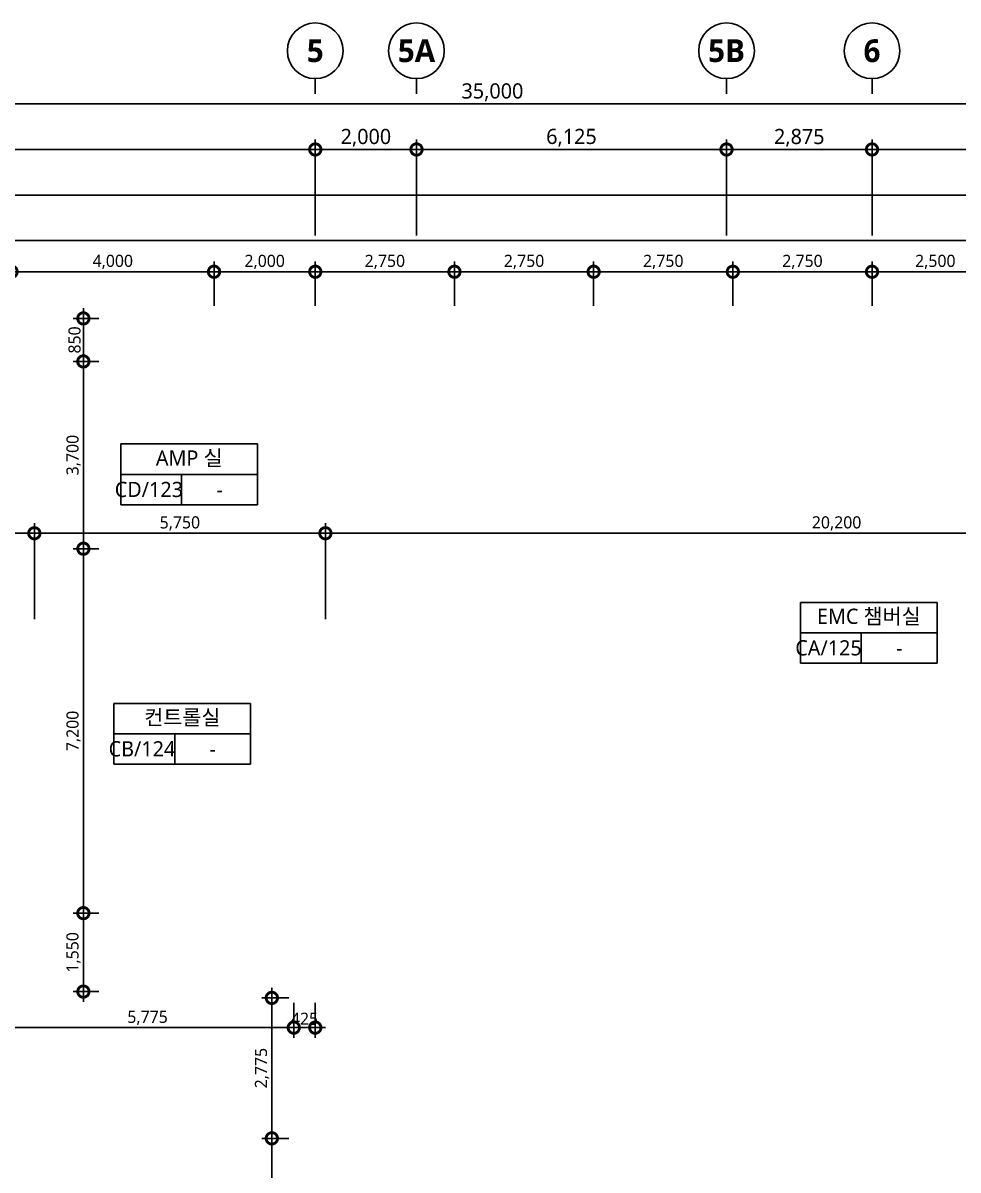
# Model space of a CAD drawing. Header units: millimetres. Extents: x 6046 to 249480, y 2179 to 57100.
# Drawn here: x 118835 to 137309, y 34436 to 57100 of the extents above; entities that cross this region are included whole.
import ezdxf
from ezdxf.enums import TextEntityAlignment as Align

# ---------------------------------------------------------------- set-up
doc = ezdxf.new("R2010")
doc.units = ezdxf.units.MM
doc.header["$LTSCALE"] = 100
doc.layers.get('DEFPOINTS').update_dxf_attribs({"color": 137})
for name, color, linetype in [('DIM', 7, 'Continuous'), ('DIM1', 7, 'Continuous'), ('SYM-BUB', 3, 'Continuous'), ('TEXT-NOTE', 6, 'Continuous')]:
    doc.layers.add(name, color=color, linetype=linetype)
doc.layers.add('TEMP', color=171, linetype='Continuous', plot=False)
doc.styles.add('스타일1', font='malgun.ttf')
doc.styles.add('스타일2', font='malgunbd.ttf')
doc.dimstyles.new('GAUN-100', dxfattribs={"dimscale": 100, "dimtxt": 3, "dimasz": 1, "dimexe": 1, "dimexo": 1, "dimgap": 0.5, "dimtad": 1, "dimdec": 0, "dimzin": 1, "dimdsep": 46, "dimlunit": 6, "dimtxsty": '스타일1', "dimblk": 'GAUN-DOT', "dimcen": -2, "dimdle": 2, "dimclrd": 256, "dimclre": 256, "dimclrt": 3, "dimadec": 0, "dimazin": 0, "dimtfac": 1, "dimtdec": 0, "dimtix": 1, "dimtmove": 2, "dimatfit": 3, "dimldrblk": 'DOTSMALL', "dimfxl": 1, "dimtolj": 1, "dimtzin": 1, "dimarcsym": 0})
doc.dimstyles.new('GAUN-100-I', dxfattribs={"dimscale": 100, "dimtxt": 2.4, "dimasz": 1, "dimexe": 1, "dimexo": 1, "dimgap": 0.5, "dimtad": 1, "dimdec": 0, "dimzin": 1, "dimdsep": 46, "dimlunit": 6, "dimtxsty": '스타일1', "dimblk": 'GAUN-DOT', "dimcen": -2, "dimdle": 2, "dimclrd": 256, "dimclre": 256, "dimclrt": 4, "dimadec": 0, "dimazin": 0, "dimtfac": 1, "dimtdec": 0, "dimtix": 1, "dimtmove": 2, "dimatfit": 3, "dimldrblk": 'DOTSMALL', "dimfxl": 1, "dimtolj": 1, "dimtzin": 1, "dimarcsym": 0})

# ---------------------------------------------------------------- blocks, each defined once
blk = doc.blocks.new('GAUN-DOT')
at = {"linetype": 'ByBlock'}
for p, q in [((2, 0), (-2, 0)), ((0, -2), (0, 2))]:
    blk.add_line(p, q, dxfattribs=at)
at = {"const_width": 2.25}
blk.add_lwpolyline([(0, 0.28125, 1), (0, -0.28125, 1)], format="xyb", close=True, dxfattribs=at)
blk = doc.blocks.new('*D20')
at = {"layer": 'DEFPOINTS', "color": 0, "transparency": 16777216}
for p in [(124610, 54600), (110610, 52800), (124610, 52800)]:
    blk.add_point(p, dxfattribs=at)
at = {"layer": 'DIM', "lineweight": -2, "transparency": 16777216}
for p, q in [((110610, 52900), (110610, 54700)), ((124610, 52900), (124610, 54700)), ((110710, 54600), (124510, 54600))]:
    blk.add_line(p, q, dxfattribs=at)
at = {"layer": 'DIM', "lineweight": -2, "transparency": 16777216, "xscale": 100, "yscale": 100, "zscale": 100, "rotation": 180}
blk.add_blockref('GAUN-DOT', (110610, 54600), dxfattribs=at)
at = {"layer": 'DIM', "lineweight": -2, "transparency": 16777216, "xscale": 100, "yscale": 100, "zscale": 100}
blk.add_blockref('GAUN-DOT', (124610, 54600), dxfattribs=at)
at = {"layer": 'DIM', "color": 3, "transparency": 16777216, "insert": (117610, 54831), "char_height": 300, "attachment_point": 5, "style": '스타일1'}
blk.add_mtext('\\A1;14,000', dxfattribs=at)
blk = doc.blocks.new('_DotSmall')
at = {"color": 0, "linetype": 'ByBlock', "const_width": 0.5}
blk.add_lwpolyline([(-0.0625, 0, 1), (0.0625, 0, 1)], format="xyb", close=True, dxfattribs=at)
blk = doc.blocks.new('NEW_BUB')
at = {"layer": 'SYM-BUB', "color": 6}
blk.add_line((0, 3), (0, 0), dxfattribs=at)
blk.add_circle((0, 8.5), 5.5, dxfattribs=at)
at = {"layer": 'SYM-BUB', "color": 3, "style": '스타일2'}
blk.add_attdef('X', text='', height=4.5, dxfattribs=at).set_placement((0, 8.5), align=Align.MIDDLE)
blk = doc.blocks.new('*D21')
at = {"layer": 'DEFPOINTS', "color": 0, "transparency": 16777216}
for p in [(110610, 55500), (110610, 52800), (145610, 52800)]:
    blk.add_point(p, dxfattribs=at)
at = {"layer": 'DIM', "lineweight": -2, "transparency": 16777216}
for p, q in [((110610, 52900), (110610, 55600)), ((145610, 52900), (145610, 55600)), ((145510, 55500), (110710, 55500))]:
    blk.add_line(p, q, dxfattribs=at)
at = {"layer": 'DIM', "lineweight": -2, "transparency": 16777216, "xscale": 100, "yscale": 100, "zscale": 100, "rotation": 180}
blk.add_blockref('GAUN-DOT', (110610, 55500), dxfattribs=at)
at = {"layer": 'DIM', "lineweight": -2, "transparency": 16777216, "xscale": 100, "yscale": 100, "zscale": 100}
blk.add_blockref('GAUN-DOT', (145610, 55500), dxfattribs=at)
at = {"layer": 'DIM', "color": 3, "transparency": 16777216, "insert": (128110, 55730), "char_height": 300, "attachment_point": 5, "style": '스타일1'}
blk.add_mtext('\\A1;35,000', dxfattribs=at)
blk = doc.blocks.new('*D32')
at = {"layer": 'DEFPOINTS', "color": 0, "transparency": 16777216}
for p in [(135610, 54600), (135610, 52800), (145610, 52800)]:
    blk.add_point(p, dxfattribs=at)
at = {"layer": 'DIM', "lineweight": -2, "transparency": 16777216}
for p, q in [((135610, 52900), (135610, 54700)), ((145610, 52900), (145610, 54700)), ((145510, 54600), (135710, 54600))]:
    blk.add_line(p, q, dxfattribs=at)
at = {"layer": 'DIM', "lineweight": -2, "transparency": 16777216, "xscale": 100, "yscale": 100, "zscale": 100, "rotation": 180}
blk.add_blockref('GAUN-DOT', (135610, 54600), dxfattribs=at)
at = {"layer": 'DIM', "lineweight": -2, "transparency": 16777216, "xscale": 100, "yscale": 100, "zscale": 100}
blk.add_blockref('GAUN-DOT', (145610, 54600), dxfattribs=at)
at = {"layer": 'DIM', "color": 3, "transparency": 16777216, "insert": (140610, 54831), "char_height": 300, "attachment_point": 5, "style": '스타일1'}
blk.add_mtext('\\A1;10,000', dxfattribs=at)
blk = doc.blocks.new('room')
at = {"layer": 'TEXT-NOTE'}
for p, q in [((0, 0), (0, 12)), ((0, 12), (27, 12)), ((27, 12), (27, 0)), ((0, 6), (27, 6)), ((12, 0), (12, 6)), ((27, 0), (0, 0))]:
    blk.add_line(p, q, dxfattribs=at)
at = {"layer": 'TEXT-NOTE', "color": 3, "style": '스타일1'}
for tag, p in [('실명', (13.5, 9.28)), ('101', (5.53, 3.02)), ('2400', (19.5, 3))]:
    blk.add_attdef(tag, text='', height=3, dxfattribs=at).set_placement(p, align=Align.MIDDLE)
blk = doc.blocks.new('*D47')
at = {"layer": 'DEFPOINTS', "color": 0, "transparency": 16777216}
for p in [(124810, 47017), (124810, 45217), (145010, 45217)]:
    blk.add_point(p, dxfattribs=at)
at = {"layer": 'DIM1', "lineweight": -2, "transparency": 16777216}
for p, q in [((124810, 45317), (124810, 47117)), ((144910, 47017), (124910, 47017)), ((145010, 45317), (145010, 47117))]:
    blk.add_line(p, q, dxfattribs=at)
at = {"layer": 'DIM1', "lineweight": -2, "transparency": 16777216, "xscale": 100, "yscale": 100, "zscale": 100, "rotation": 180}
blk.add_blockref('GAUN-DOT', (124810, 47017), dxfattribs=at)
at = {"layer": 'DIM1', "lineweight": -2, "transparency": 16777216, "xscale": 100, "yscale": 100, "zscale": 100}
blk.add_blockref('GAUN-DOT', (145010, 47017), dxfattribs=at)
at = {"layer": 'DIM1', "color": 4, "transparency": 16777216, "insert": (134910, 47211), "char_height": 240, "attachment_point": 5, "style": '스타일1'}
blk.add_mtext('\\A1;20,200', dxfattribs=at)
blk = doc.blocks.new('*D48')
at = {"layer": 'DEFPOINTS', "color": 0, "transparency": 16777216}
for p in [(115560, 47017), (115560, 45217), (119060, 45217)]:
    blk.add_point(p, dxfattribs=at)
at = {"layer": 'DIM1', "lineweight": -2, "transparency": 16777216}
for p, q in [((115560, 45317), (115560, 47117)), ((118960, 47017), (115660, 47017)), ((119060, 45317), (119060, 47117))]:
    blk.add_line(p, q, dxfattribs=at)
at = {"layer": 'DIM1', "lineweight": -2, "transparency": 16777216, "xscale": 100, "yscale": 100, "zscale": 100, "rotation": 180}
blk.add_blockref('GAUN-DOT', (115560, 47017), dxfattribs=at)
at = {"layer": 'DIM1', "lineweight": -2, "transparency": 16777216, "xscale": 100, "yscale": 100, "zscale": 100}
blk.add_blockref('GAUN-DOT', (119060, 47017), dxfattribs=at)
at = {"layer": 'DIM1', "color": 4, "transparency": 16777216, "insert": (117310, 47211), "char_height": 240, "attachment_point": 5, "style": '스타일1'}
blk.add_mtext('\\A1;3,500', dxfattribs=at)
blk = doc.blocks.new('*D49')
at = {"layer": 'DEFPOINTS', "color": 0, "transparency": 16777216}
for p in [(120435, 39512), (120029, 37962), (120435, 37962)]:
    blk.add_point(p, dxfattribs=at)
at = {"layer": 'DIM1', "lineweight": -2, "transparency": 16777216}
for p, q in [((120335, 39512), (119929, 39512)), ((120029, 39412), (120029, 38062)), ((120335, 37962), (119929, 37962))]:
    blk.add_line(p, q, dxfattribs=at)
at = {"layer": 'DIM1', "lineweight": -2, "transparency": 16777216, "xscale": 100, "yscale": 100, "zscale": 100}
for p, rotation in [((120029, 39512), 90), ((120029, 37962), 270)]:
    blk.add_blockref('GAUN-DOT', p, dxfattribs=dict(at, rotation=rotation))
at = {"layer": 'DIM1', "color": 4, "transparency": 16777216, "insert": (119834, 38737), "char_height": 240, "attachment_point": 5, "rotation": 90, "style": '스타일1'}
blk.add_mtext('\\A1;1,550', dxfattribs=at)
blk = doc.blocks.new('*D54')
at = {"layer": 'DEFPOINTS', "color": 0, "transparency": 16777216}
for p in [(124810, 47017), (119060, 45217), (124810, 45217)]:
    blk.add_point(p, dxfattribs=at)
at = {"layer": 'DIM1', "lineweight": -2, "transparency": 16777216}
for p, q in [((119060, 45317), (119060, 47117)), ((119160, 47017), (124710, 47017)), ((124810, 45317), (124810, 47117))]:
    blk.add_line(p, q, dxfattribs=at)
at = {"layer": 'DIM1', "lineweight": -2, "transparency": 16777216, "xscale": 100, "yscale": 100, "zscale": 100, "rotation": 180}
blk.add_blockref('GAUN-DOT', (119060, 47017), dxfattribs=at)
at = {"layer": 'DIM1', "lineweight": -2, "transparency": 16777216, "xscale": 100, "yscale": 100, "zscale": 100}
blk.add_blockref('GAUN-DOT', (124810, 47017), dxfattribs=at)
at = {"layer": 'DIM1', "color": 4, "transparency": 16777216, "insert": (121935, 47211), "char_height": 240, "attachment_point": 5, "style": '스타일1'}
blk.add_mtext('\\A1;5,750', dxfattribs=at)
blk = doc.blocks.new('*D153')
at = {"layer": 'DEFPOINTS', "color": 0, "transparency": 16777216}
for p in [(135610, 52184), (135610, 51409), (138110, 51409)]:
    blk.add_point(p, dxfattribs=at)
at = {"layer": 'DIM1', "lineweight": -2, "transparency": 16777216}
for p, q in [((135610, 51509), (135610, 52284)), ((138010, 52184), (135710, 52184)), ((138110, 51509), (138110, 52284))]:
    blk.add_line(p, q, dxfattribs=at)
at = {"layer": 'DIM1', "lineweight": -2, "transparency": 16777216, "xscale": 100, "yscale": 100, "zscale": 100, "rotation": 180}
blk.add_blockref('GAUN-DOT', (135610, 52184), dxfattribs=at)
at = {"layer": 'DIM1', "lineweight": -2, "transparency": 16777216, "xscale": 100, "yscale": 100, "zscale": 100}
blk.add_blockref('GAUN-DOT', (138110, 52184), dxfattribs=at)
at = {"layer": 'DIM1', "color": 4, "transparency": 16777216, "insert": (136860, 52378), "char_height": 240, "attachment_point": 5, "style": '스타일1'}
blk.add_mtext('\\A1;2,500', dxfattribs=at)
blk = doc.blocks.new('*D154')
at = {"layer": 'DEFPOINTS', "color": 0, "transparency": 16777216}
for p in [(135610, 52184), (132860, 51409), (135610, 51409)]:
    blk.add_point(p, dxfattribs=at)
at = {"layer": 'DIM1', "lineweight": -2, "transparency": 16777216}
for p, q in [((132860, 51509), (132860, 52284)), ((132960, 52184), (135510, 52184)), ((135610, 51509), (135610, 52284))]:
    blk.add_line(p, q, dxfattribs=at)
at = {"layer": 'DIM1', "lineweight": -2, "transparency": 16777216, "xscale": 100, "yscale": 100, "zscale": 100, "rotation": 180}
blk.add_blockref('GAUN-DOT', (132860, 52184), dxfattribs=at)
at = {"layer": 'DIM1', "lineweight": -2, "transparency": 16777216, "xscale": 100, "yscale": 100, "zscale": 100}
blk.add_blockref('GAUN-DOT', (135610, 52184), dxfattribs=at)
at = {"layer": 'DIM1', "color": 4, "transparency": 16777216, "insert": (134235, 52378), "char_height": 240, "attachment_point": 5, "style": '스타일1'}
blk.add_mtext('\\A1;2,750', dxfattribs=at)
blk = doc.blocks.new('*D155')
at = {"layer": 'DEFPOINTS', "color": 0, "transparency": 16777216}
for p in [(130110, 52184), (130110, 51409), (132860, 51409)]:
    blk.add_point(p, dxfattribs=at)
at = {"layer": 'DIM1', "lineweight": -2, "transparency": 16777216}
for p, q in [((130110, 51509), (130110, 52284)), ((132760, 52184), (130210, 52184)), ((132860, 51509), (132860, 52284))]:
    blk.add_line(p, q, dxfattribs=at)
at = {"layer": 'DIM1', "lineweight": -2, "transparency": 16777216, "xscale": 100, "yscale": 100, "zscale": 100, "rotation": 180}
blk.add_blockref('GAUN-DOT', (130110, 52184), dxfattribs=at)
at = {"layer": 'DIM1', "lineweight": -2, "transparency": 16777216, "xscale": 100, "yscale": 100, "zscale": 100}
blk.add_blockref('GAUN-DOT', (132860, 52184), dxfattribs=at)
at = {"layer": 'DIM1', "color": 4, "transparency": 16777216, "insert": (131485, 52378), "char_height": 240, "attachment_point": 5, "style": '스타일1'}
blk.add_mtext('\\A1;2,750', dxfattribs=at)
blk = doc.blocks.new('*D156')
at = {"layer": 'DEFPOINTS', "color": 0, "transparency": 16777216}
for p in [(124610, 52184), (124610, 51409), (127360, 51409)]:
    blk.add_point(p, dxfattribs=at)
at = {"layer": 'DIM1', "lineweight": -2, "transparency": 16777216}
for p, q in [((124610, 51509), (124610, 52284)), ((127260, 52184), (124710, 52184)), ((127360, 51509), (127360, 52284))]:
    blk.add_line(p, q, dxfattribs=at)
at = {"layer": 'DIM1', "lineweight": -2, "transparency": 16777216, "xscale": 100, "yscale": 100, "zscale": 100, "rotation": 180}
blk.add_blockref('GAUN-DOT', (124610, 52184), dxfattribs=at)
at = {"layer": 'DIM1', "lineweight": -2, "transparency": 16777216, "xscale": 100, "yscale": 100, "zscale": 100}
blk.add_blockref('GAUN-DOT', (127360, 52184), dxfattribs=at)
at = {"layer": 'DIM1', "color": 4, "transparency": 16777216, "insert": (125985, 52378), "char_height": 240, "attachment_point": 5, "style": '스타일1'}
blk.add_mtext('\\A1;2,750', dxfattribs=at)
blk = doc.blocks.new('*D157')
at = {"layer": 'DEFPOINTS', "color": 0, "transparency": 16777216}
for p in [(130110, 52184), (127360, 51409), (130110, 51409)]:
    blk.add_point(p, dxfattribs=at)
at = {"layer": 'DIM1', "lineweight": -2, "transparency": 16777216}
for p, q in [((127360, 51509), (127360, 52284)), ((127460, 52184), (130010, 52184)), ((130110, 51509), (130110, 52284))]:
    blk.add_line(p, q, dxfattribs=at)
at = {"layer": 'DIM1', "lineweight": -2, "transparency": 16777216, "xscale": 100, "yscale": 100, "zscale": 100, "rotation": 180}
blk.add_blockref('GAUN-DOT', (127360, 52184), dxfattribs=at)
at = {"layer": 'DIM1', "lineweight": -2, "transparency": 16777216, "xscale": 100, "yscale": 100, "zscale": 100}
blk.add_blockref('GAUN-DOT', (130110, 52184), dxfattribs=at)
at = {"layer": 'DIM1', "color": 4, "transparency": 16777216, "insert": (128735, 52378), "char_height": 240, "attachment_point": 5, "style": '스타일1'}
blk.add_mtext('\\A1;2,750', dxfattribs=at)
blk = doc.blocks.new('*D176')
at = {"layer": 'DEFPOINTS', "color": 0, "transparency": 16777216}
for p in [(124185, 35062), (123752, 32662), (124185, 32662)]:
    blk.add_point(p, dxfattribs=at)
at = {"layer": 'DIM1', "lineweight": -2, "transparency": 16777216}
for p, q in [((124085, 35062), (123652, 35062)), ((123752, 34962), (123752, 32762)), ((124085, 32662), (123652, 32662))]:
    blk.add_line(p, q, dxfattribs=at)
at = {"layer": 'DIM1', "lineweight": -2, "transparency": 16777216, "xscale": 100, "yscale": 100, "zscale": 100}
for p, rotation in [((123752, 35062), 90), ((123752, 32662), 270)]:
    blk.add_blockref('GAUN-DOT', p, dxfattribs=dict(at, rotation=rotation))
at = {"layer": 'DIM1', "color": 4, "transparency": 16777216, "insert": (123558, 33862), "char_height": 240, "attachment_point": 5, "rotation": 90, "style": '스타일1'}
blk.add_mtext('\\A1;2,400', dxfattribs=at)
blk = doc.blocks.new('*D177')
at = {"layer": 'DEFPOINTS', "color": 0, "transparency": 16777216}
for p in [(123752, 37837), (124185, 37837), (124185, 35062)]:
    blk.add_point(p, dxfattribs=at)
at = {"layer": 'DIM1', "lineweight": -2, "transparency": 16777216}
for p, q in [((124085, 37837), (123652, 37837)), ((123752, 35162), (123752, 37737)), ((124085, 35062), (123652, 35062))]:
    blk.add_line(p, q, dxfattribs=at)
at = {"layer": 'DIM1', "lineweight": -2, "transparency": 16777216, "xscale": 100, "yscale": 100, "zscale": 100}
for p, rotation in [((123752, 37837), 90), ((123752, 35062), 270)]:
    blk.add_blockref('GAUN-DOT', p, dxfattribs=dict(at, rotation=rotation))
at = {"layer": 'DIM1', "color": 4, "transparency": 16777216, "insert": (123558, 36450), "char_height": 240, "attachment_point": 5, "rotation": 90, "style": '스타일1'}
blk.add_mtext('\\A1;2,775', dxfattribs=at)
blk = doc.blocks.new('*D178')
at = {"layer": 'DEFPOINTS', "color": 0, "transparency": 16777216}
for p in [(118410, 37837), (124185, 37837), (118410, 37250)]:
    blk.add_point(p, dxfattribs=at)
at = {"layer": 'DIM1', "lineweight": -2, "transparency": 16777216}
for p, q in [((118410, 37737), (118410, 37150)), ((124185, 37737), (124185, 37150)), ((124085, 37250), (118510, 37250))]:
    blk.add_line(p, q, dxfattribs=at)
at = {"layer": 'DIM1', "lineweight": -2, "transparency": 16777216, "xscale": 100, "yscale": 100, "zscale": 100, "rotation": 180}
blk.add_blockref('GAUN-DOT', (118410, 37250), dxfattribs=at)
at = {"layer": 'DIM1', "lineweight": -2, "transparency": 16777216, "xscale": 100, "yscale": 100, "zscale": 100}
blk.add_blockref('GAUN-DOT', (124185, 37250), dxfattribs=at)
at = {"layer": 'DIM1', "color": 4, "transparency": 16777216, "insert": (121297, 37442), "char_height": 240, "attachment_point": 5, "style": '스타일1'}
blk.add_mtext('\\A1;5,775', dxfattribs=at)
blk = doc.blocks.new('*D242')
at = {"layer": 'DEFPOINTS', "color": 0, "transparency": 16777216}
for p in [(118610, 52184), (118610, 51409), (122610, 51409)]:
    blk.add_point(p, dxfattribs=at)
at = {"layer": 'DIM1', "lineweight": -2, "transparency": 16777216}
for p, q in [((118610, 51509), (118610, 52284)), ((122510, 52184), (118710, 52184)), ((122610, 51509), (122610, 52284))]:
    blk.add_line(p, q, dxfattribs=at)
at = {"layer": 'DIM1', "lineweight": -2, "transparency": 16777216, "xscale": 100, "yscale": 100, "zscale": 100, "rotation": 180}
blk.add_blockref('GAUN-DOT', (118610, 52184), dxfattribs=at)
at = {"layer": 'DIM1', "lineweight": -2, "transparency": 16777216, "xscale": 100, "yscale": 100, "zscale": 100}
blk.add_blockref('GAUN-DOT', (122610, 52184), dxfattribs=at)
at = {"layer": 'DIM1', "color": 4, "transparency": 16777216, "insert": (120610, 52378), "char_height": 240, "attachment_point": 5, "style": '스타일1'}
blk.add_mtext('\\A1;4,000', dxfattribs=at)
blk = doc.blocks.new('*D243')
at = {"layer": 'DEFPOINTS', "color": 0, "transparency": 16777216}
for p in [(124610, 52184), (122610, 51409), (124610, 51409)]:
    blk.add_point(p, dxfattribs=at)
at = {"layer": 'DIM1', "lineweight": -2, "transparency": 16777216}
for p, q in [((122610, 51509), (122610, 52284)), ((122710, 52184), (124510, 52184)), ((124610, 51509), (124610, 52284))]:
    blk.add_line(p, q, dxfattribs=at)
at = {"layer": 'DIM1', "lineweight": -2, "transparency": 16777216, "xscale": 100, "yscale": 100, "zscale": 100, "rotation": 180}
blk.add_blockref('GAUN-DOT', (122610, 52184), dxfattribs=at)
at = {"layer": 'DIM1', "lineweight": -2, "transparency": 16777216, "xscale": 100, "yscale": 100, "zscale": 100}
blk.add_blockref('GAUN-DOT', (124610, 52184), dxfattribs=at)
at = {"layer": 'DIM1', "color": 4, "transparency": 16777216, "insert": (123610, 52378), "char_height": 240, "attachment_point": 5, "style": '스타일1'}
blk.add_mtext('\\A1;2,000', dxfattribs=at)
blk = doc.blocks.new('*D244')
at = {"layer": 'DEFPOINTS', "color": 0, "transparency": 16777216}
for p in [(120029, 46712), (120435, 46712), (120435, 39512)]:
    blk.add_point(p, dxfattribs=at)
at = {"layer": 'DIM1', "lineweight": -2, "transparency": 16777216}
for p, q in [((120335, 46712), (119929, 46712)), ((120029, 39612), (120029, 46612)), ((120335, 39512), (119929, 39512))]:
    blk.add_line(p, q, dxfattribs=at)
at = {"layer": 'DIM1', "lineweight": -2, "transparency": 16777216, "xscale": 100, "yscale": 100, "zscale": 100}
for p, rotation in [((120029, 46712), 90), ((120029, 39512), 270)]:
    blk.add_blockref('GAUN-DOT', p, dxfattribs=dict(at, rotation=rotation))
at = {"layer": 'DIM1', "color": 4, "transparency": 16777216, "insert": (119835, 43112), "char_height": 240, "attachment_point": 5, "rotation": 90, "style": '스타일1'}
blk.add_mtext('\\A1;7,200', dxfattribs=at)
blk = doc.blocks.new('*D245')
at = {"layer": 'DEFPOINTS', "color": 0, "transparency": 16777216}
for p in [(120435, 50412), (120029, 46712), (120435, 46712)]:
    blk.add_point(p, dxfattribs=at)
at = {"layer": 'DIM1', "lineweight": -2, "transparency": 16777216}
for p, q in [((120335, 50412), (119929, 50412)), ((120029, 50312), (120029, 46812)), ((120335, 46712), (119929, 46712))]:
    blk.add_line(p, q, dxfattribs=at)
at = {"layer": 'DIM1', "lineweight": -2, "transparency": 16777216, "xscale": 100, "yscale": 100, "zscale": 100}
for p, rotation in [((120029, 50412), 90), ((120029, 46712), 270)]:
    blk.add_blockref('GAUN-DOT', p, dxfattribs=dict(at, rotation=rotation))
at = {"layer": 'DIM1', "color": 4, "transparency": 16777216, "insert": (119835, 48562), "char_height": 240, "attachment_point": 5, "rotation": 90, "style": '스타일1'}
blk.add_mtext('\\A1;3,700', dxfattribs=at)
blk = doc.blocks.new('*D246')
at = {"layer": 'DEFPOINTS', "color": 0, "transparency": 16777216}
for p in [(120029, 51262), (120435, 51262), (120435, 50412)]:
    blk.add_point(p, dxfattribs=at)
at = {"layer": 'DIM1', "lineweight": -2, "transparency": 16777216}
for p, q in [((120335, 51262), (119929, 51262)), ((120029, 50512), (120029, 51162)), ((120335, 50412), (119929, 50412))]:
    blk.add_line(p, q, dxfattribs=at)
at = {"layer": 'DIM1', "lineweight": -2, "transparency": 16777216, "xscale": 100, "yscale": 100, "zscale": 100}
for p, rotation in [((120029, 51262), 90), ((120029, 50412), 270)]:
    blk.add_blockref('GAUN-DOT', p, dxfattribs=dict(at, rotation=rotation))
at = {"layer": 'DIM1', "color": 4, "transparency": 16777216, "insert": (119855, 50837), "char_height": 240, "attachment_point": 5, "rotation": 90, "style": '스타일1'}
blk.add_mtext('\\A1;850', dxfattribs=at)
blk = doc.blocks.new('*D247')
at = {"layer": 'DEFPOINTS', "color": 0, "transparency": 16777216}
for p in [(124185, 37837), (124610, 37837), (124610, 37250)]:
    blk.add_point(p, dxfattribs=at)
at = {"layer": 'DIM1', "lineweight": -2, "transparency": 16777216}
for p, q in [((124185, 37737), (124185, 37150)), ((124610, 37737), (124610, 37150)), ((124085, 37250), (123985, 37250)), ((124185, 37250), (124610, 37250)), ((124710, 37250), (124810, 37250))]:
    blk.add_line(p, q, dxfattribs=at)
at = {"layer": 'DIM1', "lineweight": -2, "transparency": 16777216, "xscale": 100, "yscale": 100, "zscale": 100}
blk.add_blockref('GAUN-DOT', (124185, 37250), dxfattribs=at)
at = {"layer": 'DIM1', "lineweight": -2, "transparency": 16777216, "xscale": 100, "yscale": 100, "zscale": 100, "rotation": 180}
blk.add_blockref('GAUN-DOT', (124610, 37250), dxfattribs=at)
at = {"layer": 'DIM1', "color": 4, "transparency": 16777216, "insert": (124397, 37424), "char_height": 240, "attachment_point": 5, "style": '스타일1'}
blk.add_mtext('\\A1;425', dxfattribs=at)
blk = doc.blocks.new('*D322')
at = {"layer": 'DEFPOINTS', "color": 0, "transparency": 16777216}
for p in [(126610, 54600), (124610, 52800), (126610, 52800)]:
    blk.add_point(p, dxfattribs=at)
at = {"layer": 'DIM', "lineweight": -2, "transparency": 16777216}
for p, q in [((124610, 52900), (124610, 54700)), ((126610, 52900), (126610, 54700)), ((124710, 54600), (126510, 54600))]:
    blk.add_line(p, q, dxfattribs=at)
at = {"layer": 'DIM', "lineweight": -2, "transparency": 16777216, "xscale": 100, "yscale": 100, "zscale": 100, "rotation": 180}
blk.add_blockref('GAUN-DOT', (124610, 54600), dxfattribs=at)
at = {"layer": 'DIM', "lineweight": -2, "transparency": 16777216, "xscale": 100, "yscale": 100, "zscale": 100}
blk.add_blockref('GAUN-DOT', (126610, 54600), dxfattribs=at)
at = {"layer": 'DIM', "color": 3, "transparency": 16777216, "insert": (125610, 54830), "char_height": 300, "attachment_point": 5, "style": '스타일1'}
blk.add_mtext('\\A1;2,000', dxfattribs=at)
blk = doc.blocks.new('*D323')
at = {"layer": 'DEFPOINTS', "color": 0, "transparency": 16777216}
for p in [(132735, 54600), (132735, 52800), (135610, 52800)]:
    blk.add_point(p, dxfattribs=at)
at = {"layer": 'DIM', "lineweight": -2, "transparency": 16777216}
for p, q in [((132735, 52900), (132735, 54700)), ((135610, 52900), (135610, 54700)), ((135510, 54600), (132835, 54600))]:
    blk.add_line(p, q, dxfattribs=at)
at = {"layer": 'DIM', "lineweight": -2, "transparency": 16777216, "xscale": 100, "yscale": 100, "zscale": 100, "rotation": 180}
blk.add_blockref('GAUN-DOT', (132735, 54600), dxfattribs=at)
at = {"layer": 'DIM', "lineweight": -2, "transparency": 16777216, "xscale": 100, "yscale": 100, "zscale": 100}
blk.add_blockref('GAUN-DOT', (135610, 54600), dxfattribs=at)
at = {"layer": 'DIM', "color": 3, "transparency": 16777216, "insert": (134172, 54830), "char_height": 300, "attachment_point": 5, "style": '스타일1'}
blk.add_mtext('\\A1;2,875', dxfattribs=at)
blk = doc.blocks.new('*D321')
at = {"layer": 'DEFPOINTS', "color": 0, "transparency": 16777216}
for p in [(126610, 54600), (126610, 52800), (132735, 52800)]:
    blk.add_point(p, dxfattribs=at)
at = {"layer": 'DIM', "lineweight": -2, "transparency": 16777216}
for p, q in [((126610, 52900), (126610, 54700)), ((132735, 52900), (132735, 54700)), ((132635, 54600), (126710, 54600))]:
    blk.add_line(p, q, dxfattribs=at)
at = {"layer": 'DIM', "lineweight": -2, "transparency": 16777216, "xscale": 100, "yscale": 100, "zscale": 100, "rotation": 180}
blk.add_blockref('GAUN-DOT', (126610, 54600), dxfattribs=at)
at = {"layer": 'DIM', "lineweight": -2, "transparency": 16777216, "xscale": 100, "yscale": 100, "zscale": 100}
blk.add_blockref('GAUN-DOT', (132735, 54600), dxfattribs=at)
at = {"layer": 'DIM', "color": 3, "transparency": 16777216, "insert": (129672, 54831), "char_height": 300, "attachment_point": 5, "style": '스타일1'}
blk.add_mtext('\\A1;6,125', dxfattribs=at)

msp = doc.modelspace()

# ---------------------------------------------------------------- linework, layer by layer
at = {"layer": 'TEMP'}
for points in [[(101170.3, 55500), (156550, 55500), (156550, 3900), (101170.3, 3900)], [(102070.3, 54600), (155650, 54600), (155650, 4800), (102070.3, 4800)], [(102970.3, 53700), (154750, 53700), (154750, 5700), (102970.3, 5700)], [(103870.3, 52800), (153850, 52800), (153850, 6600), (103870.3, 6600)], [(103870.3, 52800), (153850, 52800), (153850, 6600), (103870.3, 6600)]]:
    msp.add_lwpolyline(points, close=True, dxfattribs=at)

# ---------------------------------------------------------------- block references
at = {"layer": 'SYM-BUB', "xscale": 100, "yscale": 100, "zscale": 100}
for p, values in [((124609.9, 55700), {'X': '5'}), ((126609.9, 55700), {'X': '5A'}), ((132734.9, 55700), {'X': '5B'}), ((135609.9, 55700), {'X': '6'})]:
    msp.add_blockref('NEW_BUB', p, dxfattribs=at).add_auto_attribs(values)
at = {"layer": 'TEXT-NOTE'}
ref = msp.add_blockref('room', (120770, 47581.4), dxfattribs=dict(at, xscale=100, yscale=100, zscale=100))
ref.add_attrib('2400', '-', dxfattribs={"color": 3, "height": 300, "style": '스타일1'}).set_placement((122720, 47881.4), align=Align.MIDDLE_CENTER)
ref.add_attrib('101', 'CD/123', dxfattribs={"color": 3, "height": 300, "style": '스타일1'}).set_placement((121322.7, 47883.2), align=Align.MIDDLE)
ref.add_attrib('실명', 'AMP 실', dxfattribs={"color": 3, "height": 300, "style": '스타일1'}).set_placement((122120, 48509.7), align=Align.MIDDLE)
ref = msp.add_blockref('room', (134197.2, 44452.1), dxfattribs=dict(at, xscale=100, yscale=100, zscale=100))
ref.add_attrib('2400', '-', dxfattribs={"color": 3, "height": 300, "style": '스타일1'}).set_placement((136147.2, 44752.1), align=Align.MIDDLE_CENTER)
ref.add_attrib('101', 'CA/125', dxfattribs={"color": 3, "height": 300, "style": '스타일1'}).set_placement((134749.8, 44753.9), align=Align.MIDDLE)
ref.add_attrib('실명', 'EMC 챔버실', dxfattribs={"color": 3, "height": 300, "style": '스타일1'}).set_placement((135547.2, 45380.3), align=Align.MIDDLE)
ref = msp.add_blockref('room', (120633.6, 42456.9), dxfattribs=dict(at, xscale=100, yscale=100, zscale=100))
ref.add_attrib('2400', '-', dxfattribs={"color": 3, "height": 300, "style": '스타일1'}).set_placement((122583.6, 42756.9), align=Align.MIDDLE_CENTER)
ref.add_attrib('101', 'CB/124', dxfattribs={"color": 3, "height": 300, "style": '스타일1'}).set_placement((121186.2, 42758.7), align=Align.MIDDLE)
ref.add_attrib('실명', '컨트롤실', dxfattribs={"color": 3, "height": 300, "style": '스타일1'}).set_placement((121983.6, 43385.1), align=Align.MIDDLE)

# ---------------------------------------------------------------- dimensions: what is measured, and where the dimension line sits
at = {"layer": 'DIM'}
for base, p1, p2, picture, middle in [((110609.9, 55500), (145609.9, 52800), (110609.9, 52800), '*D21', (128109.9, 55730.2)), ((126609.9, 54600), (132734.9, 52800), (126609.9, 52800), '*D321', (129672.4, 54831)), ((132734.9, 54600), (135609.9, 52800), (132734.9, 52800), '*D323', (134172.4, 54830.2)), ((135609.9, 54600), (145609.9, 52800), (135609.9, 52800), '*D32', (140609.9, 54831))]:
    dim = msp.add_linear_dim(base=base, p1=p1, p2=p2, dimstyle='GAUN-100', dxfattribs=at)
    dim.commit()
    dim.dimension.update_dxf_attribs({"geometry": picture, "text_midpoint": middle})
for base, p1, p2, picture, middle in [((124609.9, 54600), (110609.9, 52800), (124609.9, 52800), '*D20', (117609.9, 54831)), ((126609.9, 54600), (124609.9, 52800), (126609.9, 52800), '*D322', (125609.9, 54830.2))]:
    dim = msp.add_linear_dim(base=base, p1=p1, p2=p2, angle=180, dimstyle='GAUN-100', dxfattribs=at)
    dim.commit()
    dim.dimension.update_dxf_attribs({"geometry": picture, "text_midpoint": middle})
at = {"layer": 'DIM1'}
for base, p1, p2, angle, picture, middle in [((118609.9, 52183.7), (122609.9, 51409.2), (118609.9, 51409.2), 180, '*D242', (120609.9, 52377.9)), ((124609.9, 52183.7), (127359.9, 51409.2), (124609.9, 51409.2), 180, '*D156', (125984.9, 52377.9)), ((130109.9, 52183.7), (132859.9, 51409.2), (130109.9, 51409.2), 180, '*D155', (131484.9, 52377.9)), ((135609.9, 52183.7), (138109.9, 51409.2), (135609.9, 51409.2), 180, '*D153', (136859.9, 52377.9)), ((120028.7, 51262.2), (120434.5, 50412.2), (120434.5, 51262.2), 270, '*D246', (119854.7, 50837.2)), ((120028.7, 46712.2), (120434.5, 50412.2), (120434.5, 46712.2), 90, '*D245', (119834.6, 48562.2)), ((124809.9, 47017.1), (119059.5, 45217.1), (124809.9, 45217.1), 180, '*D54', (121934.7, 47211.2)), ((120028.7, 46712.2), (120434.5, 39512.2), (120434.5, 46712.2), 270, '*D244', (119834.6, 43112.2)), ((120028.7, 37962.2), (120434.5, 39512.2), (120434.5, 37962.2), 90, '*D49', (119834, 38737.2)), ((123752.4, 37837.2), (124184.9, 35062.2), (124184.9, 37837.2), 90, '*D177', (123558.2, 36449.7)), ((124609.9, 37250.3), (124184.9, 37837.2), (124609.9, 37837.2), 180, '*D247', (124397.4, 37424.3)), ((123752.4, 32662.2), (124184.9, 35062.2), (124184.9, 32662.2), 270, '*D176', (123558.2, 33862.2))]:
    dim = msp.add_linear_dim(base=base, p1=p1, p2=p2, angle=angle, dimstyle='GAUN-100-I', dxfattribs=at)
    dim.commit()
    dim.dimension.update_dxf_attribs({"geometry": picture, "text_midpoint": middle})
for base, p1, p2, picture, middle in [((124609.9, 52183.7), (122609.9, 51409.2), (124609.9, 51409.2), '*D243', (123609.9, 52377.9)), ((130109.9, 52183.7), (127359.9, 51409.2), (130109.9, 51409.2), '*D157', (128734.9, 52377.9)), ((135609.9, 52183.7), (132859.9, 51409.2), (135609.9, 51409.2), '*D154', (134234.9, 52377.9)), ((115559.5, 47017.1), (119059.5, 45217.1), (115559.5, 45217.1), '*D48', (117309.5, 47211.2)), ((124809.9, 47017.1), (145009.9, 45217.1), (124809.9, 45217.1), '*D47', (134909.9, 47211.2)), ((118409.9, 37250.3), (124184.9, 37837.2), (118409.9, 37837.2), '*D178', (121297.4, 37442.4))]:
    dim = msp.add_linear_dim(base=base, p1=p1, p2=p2, dimstyle='GAUN-100-I', dxfattribs=at)
    dim.commit()
    dim.dimension.update_dxf_attribs({"geometry": picture, "text_midpoint": middle})

doc.saveas('drawing.dxf')
